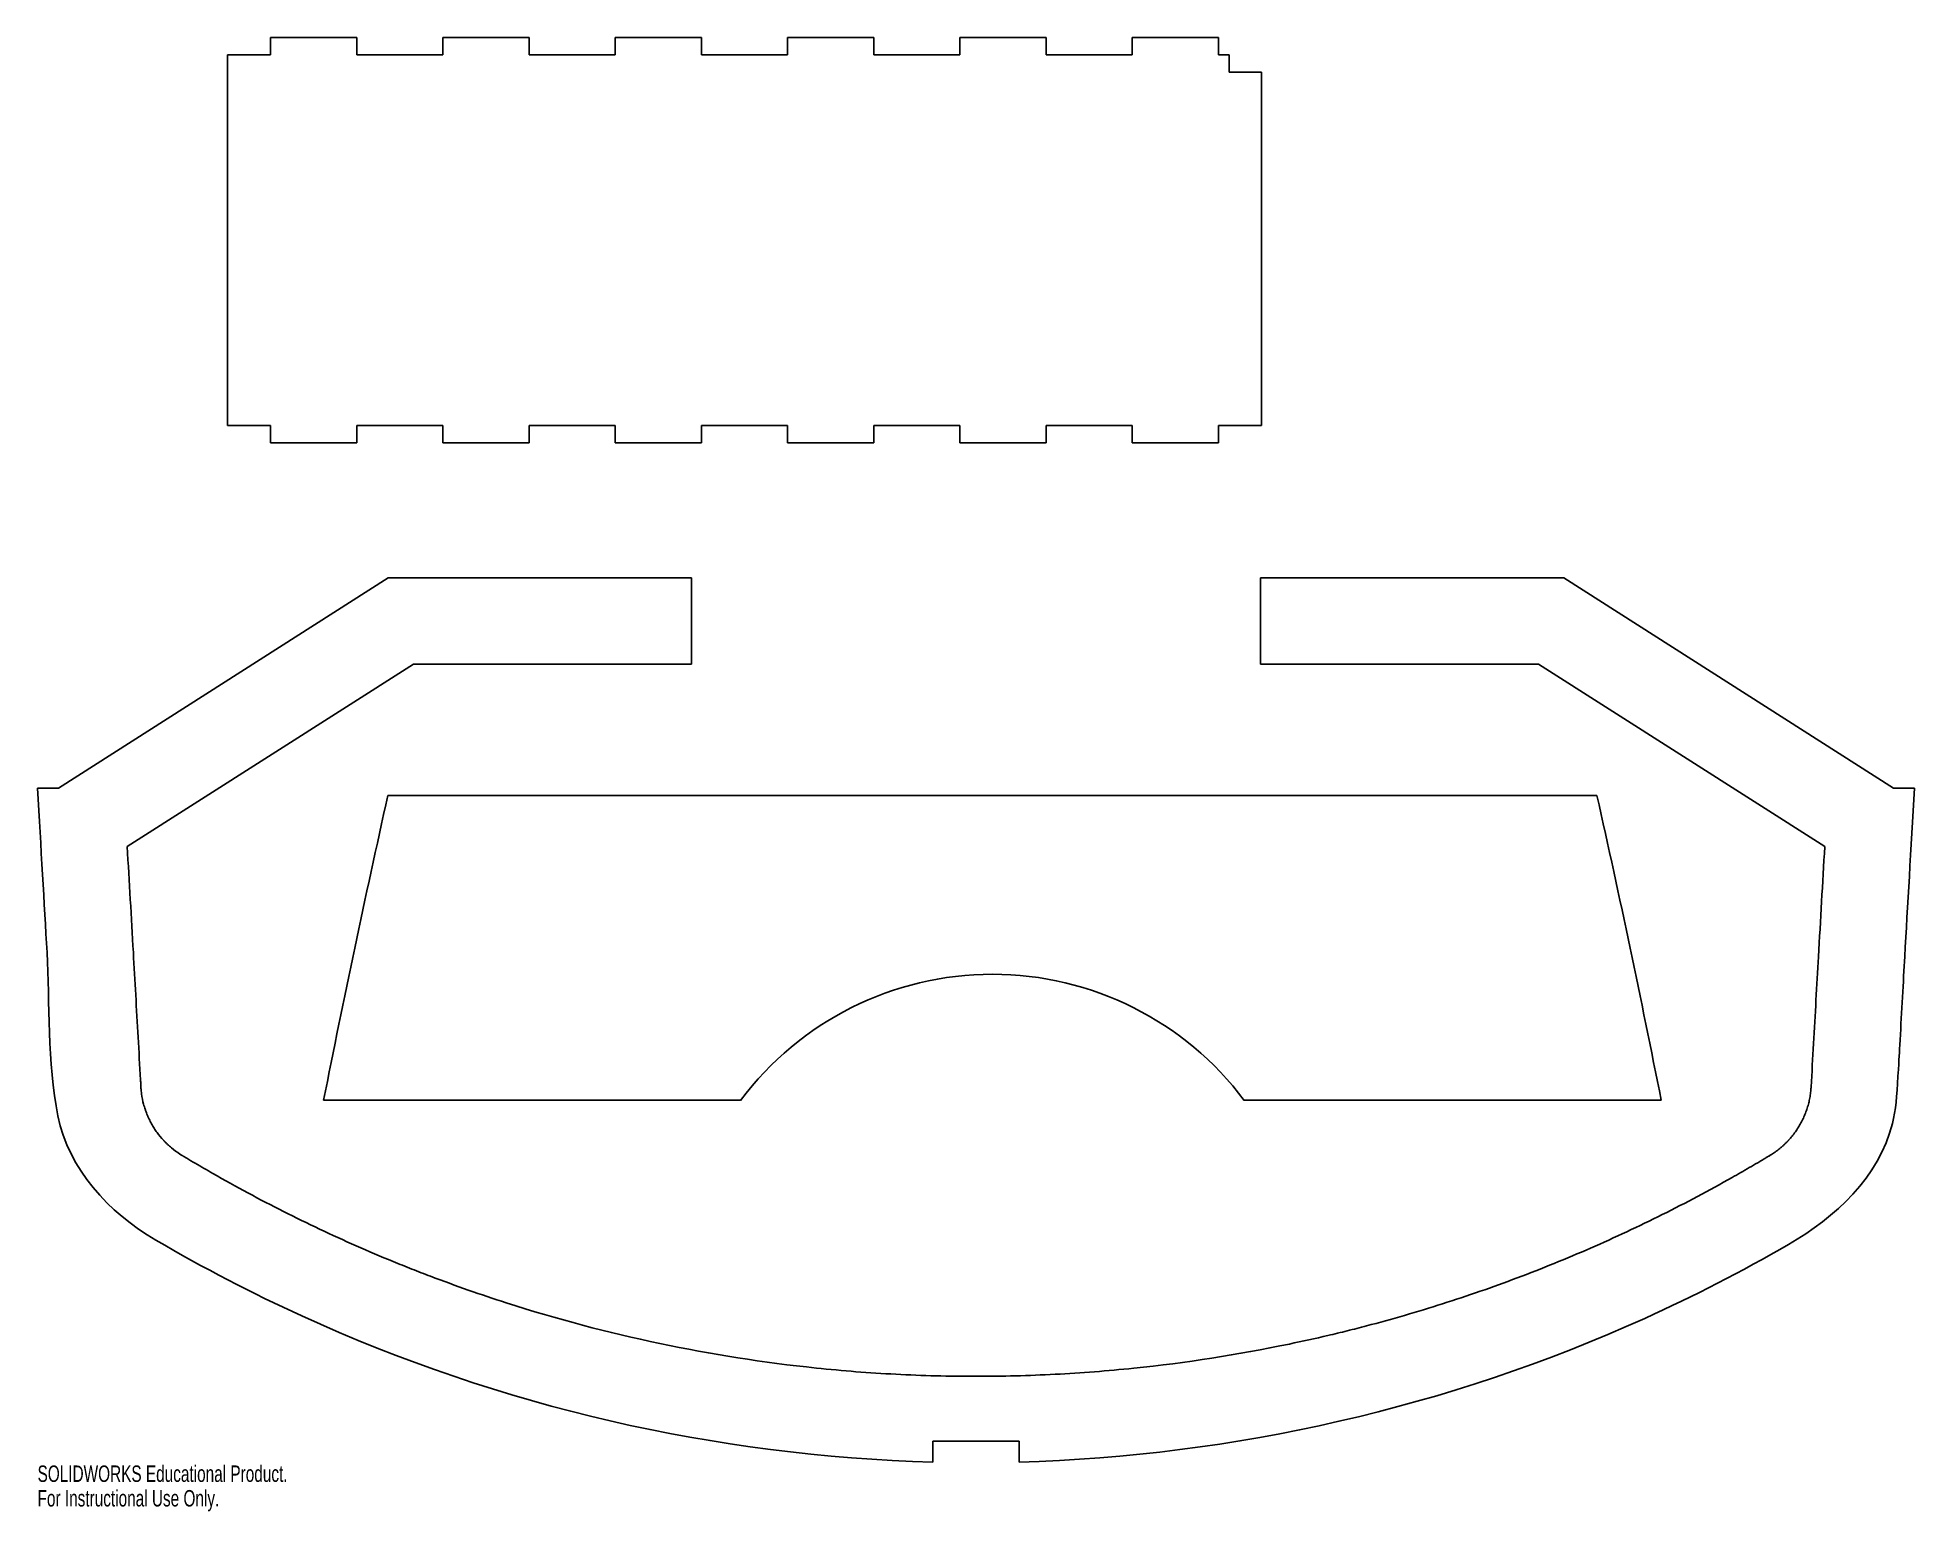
# Model space of a CAD drawing. Header units: inches. Extents: x 52.4 to 74.1, y -8.8 to 8.3.
import ezdxf

# ---------------------------------------------------------------- set-up
doc = ezdxf.new("R2010")
doc.units = ezdxf.units.IN
doc.header["$MEASUREMENT"] = 0
doc.styles.add('SLDTEXTSTYLE0', font='TXT', dxfattribs={"width": 0.7})

msp = doc.modelspace()

# ---------------------------------------------------------------- linework, layer by layer
at = {"color": 7, "linetype": 'Continuous', "lineweight": 25}
for p, q in [((56.061, 8.256), (55.061, 8.256)), ((55.061, 8.256), (55.061, 8.056)), ((56.061, 8.056), (56.061, 8.256)), ((58.061, 8.256), (57.061, 8.256)), ((57.061, 8.256), (57.061, 8.056)), ((58.061, 8.056), (58.061, 8.256)), ((60.061, 8.256), (59.061, 8.256)), ((59.061, 8.256), (59.061, 8.056)), ((60.061, 8.056), (60.061, 8.256)), ((62.061, 8.256), (61.061, 8.256)), ((61.061, 8.256), (61.061, 8.056)), ((62.061, 8.056), (62.061, 8.256)), ((64.061, 8.256), (63.061, 8.256)), ((63.061, 8.256), (63.061, 8.056)), ((64.061, 8.056), (64.061, 8.256)), ((66.061, 8.256), (65.061, 8.256)), ((65.061, 8.256), (65.061, 8.056)), ((66.061, 8.056), (66.061, 8.256)), ((54.561, 8.056), (55.061, 8.056)), ((54.561, 8.056), (54.561, 3.756)), ((56.061, 8.056), (57.061, 8.056)), ((58.061, 8.056), (59.061, 8.056)), ((60.061, 8.056), (61.061, 8.056)), ((62.061, 8.056), (63.061, 8.056)), ((64.061, 8.056), (65.061, 8.056)), ((66.061, 8.056), (66.186, 8.056)), ((66.186, 7.856), (66.186, 8.056)), ((66.561, 7.856), (66.186, 7.856)), ((66.561, 7.856), (66.561, 3.756)), ((54.561, 3.756), (55.061, 3.756)), ((55.061, 3.756), (55.061, 3.556)), ((56.061, 3.556), (56.061, 3.756)), ((56.061, 3.756), (57.061, 3.756)), ((57.061, 3.756), (57.061, 3.556)), ((58.061, 3.556), (58.061, 3.756)), ((58.061, 3.756), (59.061, 3.756)), ((59.061, 3.756), (59.061, 3.556)), ((60.061, 3.556), (60.061, 3.756)), ((60.061, 3.756), (61.061, 3.756)), ((61.061, 3.756), (61.061, 3.556)), ((62.061, 3.556), (62.061, 3.756)), ((62.061, 3.756), (63.061, 3.756)), ((63.061, 3.756), (63.061, 3.556)), ((64.061, 3.556), (64.061, 3.756)), ((64.061, 3.756), (65.061, 3.756)), ((65.061, 3.756), (65.061, 3.556)), ((66.061, 3.556), (66.061, 3.756)), ((66.061, 3.756), (66.561, 3.756)), ((55.061, 3.556), (56.061, 3.556)), ((57.061, 3.556), (58.061, 3.556)), ((59.061, 3.556), (60.061, 3.556)), ((61.061, 3.556), (62.061, 3.556)), ((63.061, 3.556), (64.061, 3.556)), ((65.061, 3.556), (66.061, 3.556)), ((56.427, 1.99), (52.6, -0.448)), ((59.947, 1.99), (56.427, 1.99)), ((59.947, 0.99), (59.947, 1.99)), ((66.547, 0.99), (66.547, 1.99)), ((70.068, 1.99), (66.547, 1.99)), ((73.895, -0.448), (70.068, 1.99)), ((53.398, -1.125), (56.719, 0.99)), ((56.719, 0.99), (59.947, 0.99)), ((66.547, 0.99), (69.776, 0.99)), ((69.776, 0.99), (73.096, -1.125)), ((52.6, -0.448), (52.358, -0.448)), ((56.423, -0.532), (70.453, -0.532)), ((74.137, -0.448), (73.895, -0.448)), ((55.677, -4.069), (60.516, -4.069)), ((66.36, -4.069), (71.199, -4.069)), ((62.747, -8.264), (62.747, -8.02)), ((62.747, -8.02), (63.747, -8.02)), ((63.747, -8.02), (63.747, -8.264))]:
    msp.add_line(p, q, dxfattribs=at)
msp.add_arc((63.438, -6.257), 3.65, 36.8209, 143.1791, dxfattribs=at)
for points, knots in [([(52.358, -0.448), (52.398, -1.146), (52.435, -1.782), (52.5, -2.93), (52.471, -3.63), (52.717, -4.867), (53.181, -5.369), (54.28, -6.012), (54.845, -6.305), (57.734, -7.624), (60.22, -8.196), (62.747, -8.264)], [0, 0, 0, 0, 0.125, 0.125, 0.25, 0.25, 0.375, 0.375, 0.5, 0.5, 1, 1, 1, 1]), ([(63.747, -8.264), (66.244, -8.197), (68.73, -7.627), (71.577, -6.34), (72.135, -6.054), (73.216, -5.429), (73.728, -4.96), (73.92, -4.181), (73.933, -4.02), (73.959, -3.561), (73.961, -3.533), (73.989, -3.04), (74.008, -2.696), (74.058, -1.814), (74.096, -1.163), (74.137, -0.448)], [0, 0, 0, 0, 0.5, 0.5, 0.625, 0.625, 0.75, 0.75, 0.78125, 0.78125, 0.8125, 0.8125, 0.875, 0.875, 1, 1, 1, 1]), ([(53.398, -1.125), (53.422, -1.535), (53.446, -1.945), (53.488, -2.683), (53.506, -3.011), (53.534, -3.502), (53.543, -3.666), (53.554, -3.85), (53.555, -3.871), (53.556, -3.892), (53.556, -3.894), (53.556, -3.896), (53.556, -3.9), (53.557, -3.903), (53.557, -3.91), (53.557, -3.914), (53.558, -3.925), (53.558, -3.93), (53.558, -3.934), (53.558, -3.934), (53.558, -3.934), (53.559, -3.935), (53.559, -3.936), (53.559, -3.938), (53.559, -3.942), (53.56, -3.951), (53.562, -3.969), (53.564, -3.984), (53.57, -4.035), (53.578, -4.075), (53.594, -4.134), (53.6, -4.153), (53.608, -4.178), (53.609, -4.182), (53.613, -4.192), (53.615, -4.197), (53.62, -4.211), (53.624, -4.221), (53.629, -4.235), (53.631, -4.24), (53.635, -4.249), (53.641, -4.263), (53.648, -4.277), (53.661, -4.305), (53.67, -4.323), (53.69, -4.358), (53.7, -4.376), (53.722, -4.41), (53.733, -4.426), (53.768, -4.475), (53.794, -4.506), (53.824, -4.538), (53.826, -4.54), (53.83, -4.544), (53.835, -4.549), (53.848, -4.562), (53.858, -4.573), (53.881, -4.594), (53.896, -4.607), (53.943, -4.647), (53.976, -4.671), (54.01, -4.693), (54.011, -4.693), (54.012, -4.694), (54.013, -4.695), (54.017, -4.697), (54.02, -4.699), (54.027, -4.703), (54.032, -4.707), (54.038, -4.71), (54.039, -4.71), (54.039, -4.711), (54.04, -4.711), (54.042, -4.712), (54.045, -4.714), (54.053, -4.719), (54.067, -4.727), (54.08, -4.735), (54.121, -4.76), (54.155, -4.78), (54.256, -4.839), (54.323, -4.878), (54.661, -5.071), (54.935, -5.219), (55.489, -5.498), (55.77, -5.631), (56.197, -5.819), (56.34, -5.88), (56.556, -5.968), (56.628, -5.997), (56.773, -6.054), (56.846, -6.082), (57.21, -6.22), (57.502, -6.323), (58.385, -6.606), (58.978, -6.763), (60.178, -7.015), (60.784, -7.11), (61.701, -7.206), (62.008, -7.23), (62.626, -7.262), (62.936, -7.27), (63.247, -7.27)], [0.0467457, 0.0467457, 0.0467457, 0.0467457, 0.125, 0.125, 0.1875, 0.1875, 0.21875, 0.21875, 0.2226563, 0.2226563, 0.2229004, 0.2229004, 0.2231445, 0.2236328, 0.2236328, 0.2246094, 0.2246094, 0.2265625, 0.2265625, 0.2266235, 0.2266235, 0.2266846, 0.2268066, 0.2270508, 0.2275391, 0.2285156, 0.2304688, 0.234375, 0.234375, 0.25, 0.25, 0.2578125, 0.2578125, 0.2597656, 0.2597656, 0.2617188, 0.2617188, 0.265625, 0.265625, 0.2675781, 0.2675781, 0.2695313, 0.2734375, 0.2734375, 0.28125, 0.28125, 0.2890625, 0.2890625, 0.296875, 0.296875, 0.3125, 0.3125, 0.3134766, 0.3134766, 0.3144531, 0.3164063, 0.3203125, 0.3203125, 0.328125, 0.328125, 0.34375, 0.34375, 0.3439941, 0.3439941, 0.3442383, 0.3447266, 0.3457031, 0.3457031, 0.3476563, 0.3476563, 0.3477173, 0.3477173, 0.3477783, 0.3479004, 0.3481445, 0.3486328, 0.3496094, 0.3515625, 0.3515625, 0.359375, 0.359375, 0.375, 0.375, 0.4375, 0.4375, 0.5, 0.5, 0.53125, 0.53125, 0.546875, 0.546875, 0.5625, 0.5625, 0.625, 0.625, 0.75, 0.75, 0.875, 0.875, 0.9375, 0.9375, 1, 1, 1, 1]), ([(63.247, -7.27), (63.554, -7.27), (63.86, -7.262), (64.47, -7.231), (64.774, -7.207), (65.683, -7.114), (66.285, -7.02), (67.033, -6.864), (67.183, -6.831), (67.406, -6.779), (67.481, -6.761), (67.629, -6.724), (67.704, -6.705), (68.075, -6.607), (68.369, -6.522), (68.952, -6.336), (69.241, -6.236), (69.814, -6.021), (70.098, -5.905), (70.661, -5.66), (70.938, -5.53), (71.485, -5.258), (71.755, -5.114), (72.088, -4.926), (72.187, -4.869), (72.303, -4.802), (72.36, -4.768), (72.389, -4.751), (72.403, -4.742), (72.41, -4.738), (72.414, -4.736), (72.415, -4.735), (72.416, -4.734), (72.417, -4.734), (72.426, -4.728), (72.435, -4.723), (72.446, -4.716), (72.452, -4.713), (72.458, -4.709), (72.461, -4.707), (72.462, -4.707), (72.463, -4.706), (72.463, -4.706), (72.464, -4.706), (72.473, -4.7), (72.481, -4.695), (72.498, -4.684), (72.506, -4.679), (72.519, -4.67), (72.523, -4.667), (72.531, -4.661), (72.535, -4.658), (72.555, -4.643), (72.571, -4.631), (72.595, -4.611), (72.602, -4.604), (72.614, -4.594), (72.62, -4.589), (72.625, -4.583), (72.629, -4.58), (72.631, -4.578), (72.64, -4.569), (72.648, -4.562), (72.659, -4.551), (72.662, -4.547), (72.668, -4.541), (72.67, -4.539), (72.673, -4.536), (72.675, -4.534), (72.691, -4.516), (72.704, -4.501), (72.731, -4.469), (72.743, -4.452), (72.761, -4.427), (72.767, -4.419), (72.778, -4.402), (72.784, -4.393), (72.8, -4.367), (72.81, -4.349), (72.825, -4.322), (72.83, -4.312), (72.839, -4.294), (72.844, -4.284), (72.857, -4.256), (72.865, -4.237), (72.876, -4.208), (72.88, -4.199), (72.887, -4.179), (72.89, -4.169), (72.899, -4.14), (72.905, -4.12), (72.915, -4.08), (72.919, -4.06), (72.925, -4.029), (72.926, -4.019), (72.929, -3.998), (72.931, -3.988), (72.933, -3.967), (72.934, -3.956), (72.936, -3.941), (72.936, -3.933), (72.937, -3.923), (72.937, -3.919), (72.938, -3.916), (72.938, -3.915), (72.938, -3.915), (72.938, -3.914), (72.938, -3.914), (72.938, -3.914), (72.947, -3.746), (72.957, -3.579), (72.985, -3.075), (73.004, -2.74), (73.047, -1.978), (73.072, -1.551), (73.096, -1.125)], [0, 0, 0, 0, 0.0625, 0.0625, 0.125, 0.125, 0.25, 0.25, 0.28125, 0.28125, 0.296875, 0.296875, 0.3125, 0.3125, 0.375, 0.375, 0.4375, 0.4375, 0.5, 0.5, 0.5625, 0.5625, 0.625, 0.625, 0.640625, 0.6484375, 0.6523437, 0.6542969, 0.6552734, 0.6557617, 0.6560059, 0.6561279, 0.6561279, 0.65625, 0.65625, 0.6582031, 0.6582031, 0.6591797, 0.659668, 0.6599121, 0.6600342, 0.6600952, 0.6600952, 0.6601562, 0.6601562, 0.6640625, 0.6640625, 0.6679687, 0.6679687, 0.6699219, 0.6699219, 0.671875, 0.671875, 0.6796875, 0.6796875, 0.6835937, 0.6835937, 0.6855469, 0.6865234, 0.6865234, 0.6875, 0.6875, 0.6914062, 0.6914062, 0.6933594, 0.6933594, 0.6943359, 0.6943359, 0.6953125, 0.6953125, 0.703125, 0.703125, 0.7109375, 0.7109375, 0.7148437, 0.7148437, 0.71875, 0.71875, 0.7265625, 0.7265625, 0.7304687, 0.7304687, 0.734375, 0.734375, 0.7421875, 0.7421875, 0.7460937, 0.7460937, 0.75, 0.75, 0.7578125, 0.7578125, 0.765625, 0.765625, 0.7695312, 0.7695312, 0.7734375, 0.7734375, 0.7773437, 0.7773437, 0.7792969, 0.7802734, 0.7807617, 0.7810059, 0.7811279, 0.781189, 0.7812195, 0.7812195, 0.78125, 0.78125, 0.8125, 0.8125, 0.875, 0.875, 0.9543769, 0.9543769, 0.9543769, 0.9543769])]:
    msp.add_open_spline(points, degree=3, knots=knots, dxfattribs=at)
for points in [[(56.423, -0.532), (56.16, -1.711), (55.91, -2.896), (55.677, -4.069)], [(71.199, -4.069), (70.966, -2.896), (70.717, -1.711), (70.453, -0.532)]]:
    msp.add_open_spline(points, degree=3, dxfattribs=at)

# ---------------------------------------------------------------- texts
at = {"color": 7, "linetype": 'Continuous', "char_height": 0.1903, "attachment_point": 1, "style": 'SLDTEXTSTYLE0'}
for s, insert in [('SOLIDWORKS Educational Product.', (52.358, -8.304)), ('For Instructional Use Only.', (52.358, -8.589))]:
    msp.add_mtext(s, dxfattribs=dict(at, insert=insert))

doc.saveas('drawing.dxf')
